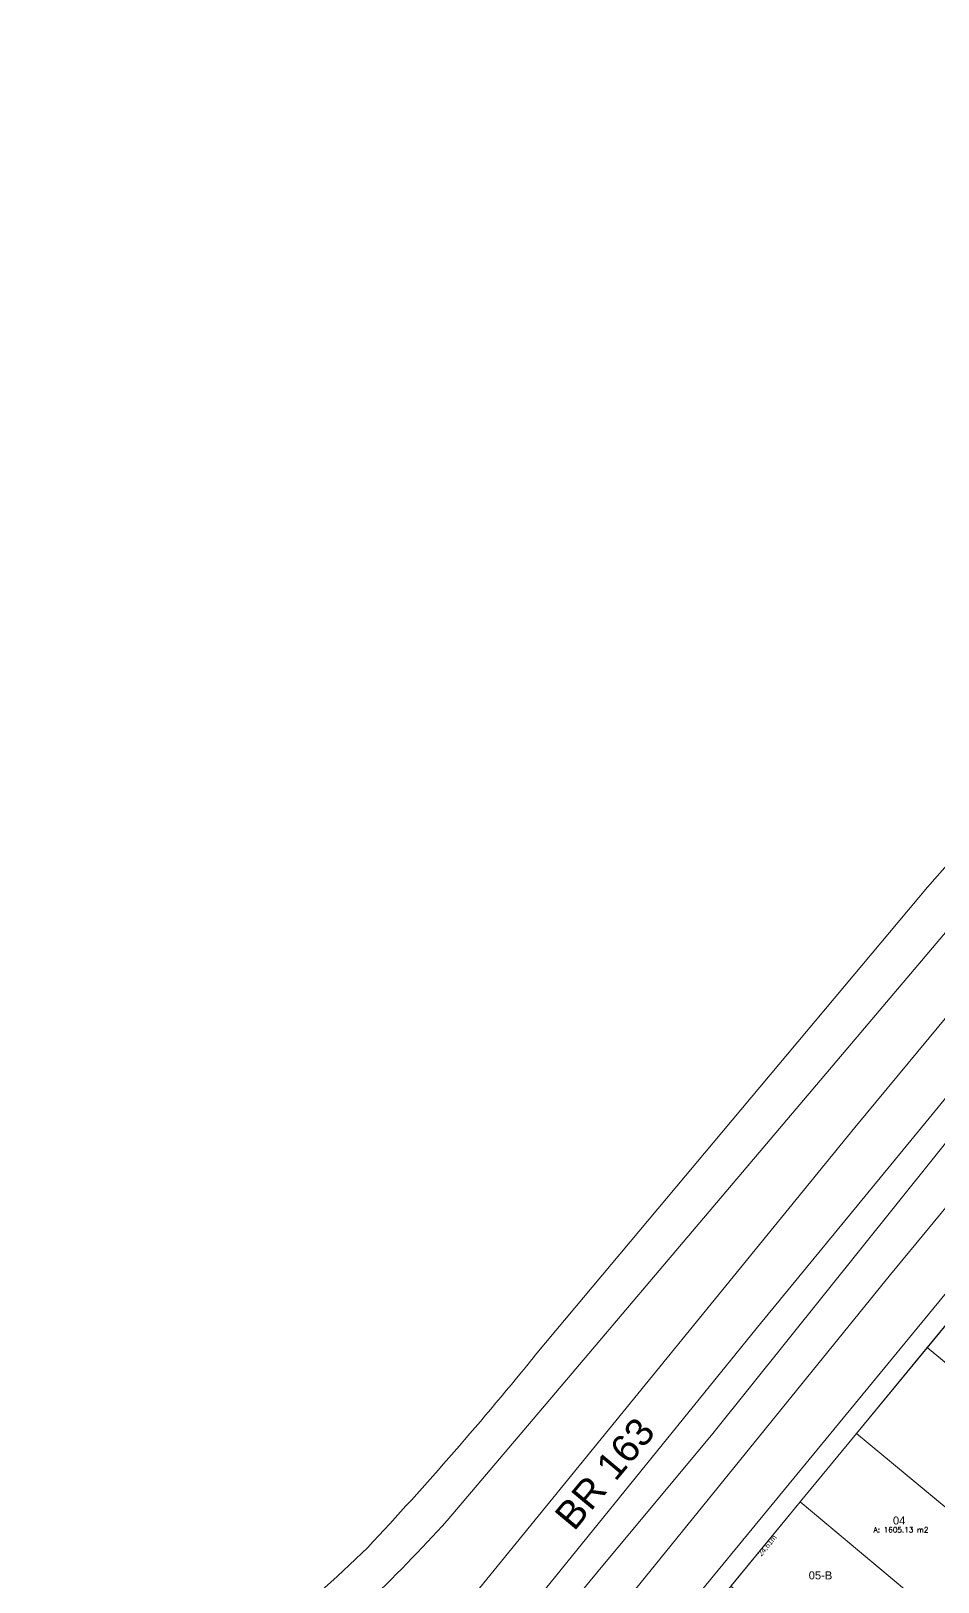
# Model space of a CAD drawing. Header units: metres. Extents: x 3808 to 8215, y 2374 to 6187.
# Drawn here: x 7225.1 to 7429.3, y 5148.4 to 5497.3 of the extents above; entities that cross this region are included whole.
import ezdxf
from ezdxf.enums import TextEntityAlignment as Align

# ---------------------------------------------------------------- set-up
doc = ezdxf.new("R2010")
doc.units = ezdxf.units.M
for name, color, linetype in [('0 - MEIO FIO 2', 251, 'Continuous'), ('ESPECARQ', 7, 'Continuous'), ('Lotes_Existentes', 7, 'Continuous'), ('nlote', 7, 'Continuous'), ('UNIDADE', 7, 'Continuous'), ('vista', 7, 'Continuous')]:
    doc.layers.add(name, color=color, linetype=linetype)
doc.layers.add('Lotes_Boundary', color=7, linetype='Continuous', lineweight=30)
doc.layers.add('MEIO_FIO', color=252, linetype='Continuous', lineweight=0)
doc.layers.get('UNIDADE').off()
doc.styles.add('Arial', font='arial.ttf')
doc.styles.add('pedro', font='arial.ttf', dxfattribs={"height": 3})
doc.styles.add('REGUA100', font='arial.ttf')
doc.styles.add('REGUA60', font='romans.shx', dxfattribs={"width": 1.4})
doc.dimstyles.new('Arqui_3D', dxfattribs={"dimtxt": 1.2, "dimasz": 2.5, "dimexe": 2, "dimexo": 3, "dimgap": 0.98, "dimtad": 1, "dimtoh": 1, "dimrnd": 0.005, "dimtxsty": 'Arial', "dimblk": 'NONE', "dimcen": 0, "dimdle": 4, "dimse1": 1, "dimse2": 1, "dimsd1": 1, "dimsd2": 1, "dimclrt": 256, "dimaunit": 1, "dimadec": 0, "dimazin": 0, "dimtfac": 1, "dimtmove": 2, "dimatfit": 2, "dimldrblk": 'NONE', "dimfxl": 1, "dimtolj": 1, "dimtzin": 0, "dimarcsym": 0})

# ---------------------------------------------------------------- blocks, each defined once
blk = doc.blocks.new('INDUNI1')
at = {"color": 0, "lineweight": 0, "style": 'REGUA100', "width": 1.4, "flags": 8}
for tag, p in [('NOME1', (0, 0)), ('NOME2', (0, -4.29))]:
    blk.add_attdef(tag, text='', height=2.5, dxfattribs=at).set_placement(p, align=Align.CENTER)
at = {"layer": 'ESPECARQ', "color": 3, "lineweight": 0, "style": 'REGUA60', "width": 1.4}
blk.add_attdef('AREA', text='', height=25, dxfattribs=at).set_placement((0, -7.81), align=Align.CENTER)
at = {"layer": 'ESPECARQ', "lineweight": 0, "style": 'REGUA60', "width": 1.4, "flags": 8}
for tag, p in [('REVPAR', (0, -12.81)), ('PISO', (0, -10.31)), ('PEDIR', (0, -15.31))]:
    blk.add_attdef(tag, text='', height=1.5, dxfattribs=at).set_placement(p, align=Align.CENTER)
blk = doc.blocks.new('*D9939')
at = {"layer": 'Defpoints', "color": 0, "ltscale": 100, "transparency": 16777216}
for p in [(7398.26, 5166.46), (7400.05, 5164.99), (7382.62, 5147.46)]:
    blk.add_point(p, dxfattribs=at)
at = {"layer": 'Lotes_Existentes', "lineweight": 5, "ltscale": 100, "transparency": 16777216, "insert": (7390.91, 5156.57), "char_height": 1.2, "attachment_point": 5, "rotation": 50.5323, "style": 'Arial'}
blk.add_mtext('\\A1;24,61m', dxfattribs=at)
blk = doc.blocks.new('_None')

msp = doc.modelspace()

# ---------------------------------------------------------------- linework, layer by layer
at = {"layer": '0 - MEIO FIO 2', "lineweight": 5}
for p, q in [((7405.621, 5264.701), (7445.019, 5311.174)), ((7426.876, 5304.733), (7433.471, 5312.261)), ((7427.279, 5252.74), (7474.43, 5310.942)), ((7410.561, 5250.653), (7457.224, 5307.12)), ((7338.979, 5199.895), (7426.876, 5304.733)), ((7418.574, 5217.616), (7488.791, 5302.866)), ((7340.189, 5187.519), (7405.621, 5264.701)), ((7378.582, 5181.878), (7442.182, 5261.21)), ((7388.64, 5205.746), (7427.279, 5252.74)), ((7311.18, 5128.853), (7410.561, 5250.653)), ((7359.854, 5145.223), (7418.574, 5217.616)), ((7333.109, 5137.297), (7388.64, 5205.746)), ((7318.779, 5162.254), (7340.189, 5187.519)), ((7352.377, 5150.421), (7378.582, 5181.878)), ((7319.947, 5111.492), (7352.377, 5150.421))]:
    msp.add_line(p, q, dxfattribs=at)
for centre, radius, start, end in [((6706.46, 5712.892), 814.399, 316.87855, 320.956615), ((6998.244, 5455.575), 434.488, 310.54746, 317.53843), ((6977.027, 5491.731), 466.33, 306.50472, 313.98768)]:
    msp.add_arc(centre, radius, start, end, dxfattribs=at)
at = {"layer": 'Lotes_Boundary', "lineweight": 5, "flags": 128}
for points in [[(7442.795, 5220.545), (7426.827, 5201.152), (7457.733, 5175.535), (7473.803, 5194.923)], [(7457.733, 5175.535), (7426.827, 5201.152), (7410.916, 5181.829), (7472.371, 5130.956), (7488.286, 5150.211)]]:
    msp.add_lwpolyline(points, close=True, dxfattribs=at)
at = {"layer": 'Lotes_Boundary', "lineweight": 5, "ltscale": 100, "flags": 128}
msp.add_lwpolyline([(7429.106, 5140.644), (7398.263, 5166.461), (7382.62, 5147.464), (7413.351, 5121.821)], close=True, dxfattribs=at)
at = {"layer": 'Lotes_Existentes', "linetype": 'Continuous', "lineweight": 5}
for p, q in [((7398.263, 5166.461), (7442.795, 5220.545)), ((7426.827, 5201.152), (7488.224, 5150.262)), ((7410.916, 5181.829), (7472.442, 5130.898)), ((7398.263, 5166.461), (7459.526, 5115.181))]:
    msp.add_line(p, q, dxfattribs=at)
at = {"layer": 'Lotes_Existentes', "lineweight": 5, "ltscale": 100}
msp.add_line((7398.263, 5166.461), (7366.978, 5128.466), dxfattribs=at)
at = {"layer": 'MEIO_FIO', "lineweight": 5}
msp.add_line((7225.079, 4962.93), (7876.427, 5755.285), dxfattribs=at)

# ---------------------------------------------------------------- block references
at = {"layer": 'UNIDADE', "lineweight": 5}
ref = msp.add_blockref('INDUNI1', (7420.93, 5165.844), dxfattribs=dict(at, xscale=0.8, yscale=0.8, zscale=0.5))
ref.add_attrib('AREA', 'A: 1605.13 m2', dxfattribs={"layer": 'ESPECARQ', "lineweight": 0, "height": 1.2, "style": 'REGUA60'}).set_placement((7420.93, 5159.594), align=Align.CENTER)

# ---------------------------------------------------------------- texts
at = {"layer": 'nlote', "lineweight": 5, "style": 'Arial'}
for s, p in [('04', (7419.113, 5161.375)), ('05-B', (7400.149, 5149.03))]:
    msp.add_text(s, height=1.8, dxfattribs=at).set_placement(p)
at = {"layer": 'vista', "lineweight": 5, "style": 'pedro'}
msp.add_text('BR 163', height=6.24, rotation=50.23736, dxfattribs=at).set_placement((7342.532, 5163.679), align=Align.TOP_LEFT)

# ---------------------------------------------------------------- dimensions: what is measured, and where the dimension line sits
at = {"layer": 'Lotes_Existentes', "lineweight": 5, "ltscale": 100}
dim = msp.add_aligned_dim(p1=(7382.62, 5147.464), p2=(7398.263, 5166.461), distance=-2.31, dimstyle='Arqui_3D', override={"dimscale": 0, "dimpost": 'm', "dimtix": 0, "dimtofl": 1, "dimtmove": 2, "dimatfit": 2}, dxfattribs=at)
dim.commit()
dim.dimension.update_dxf_attribs({"geometry": '*D9939', "text_midpoint": (7390.912, 5156.575)})

doc.saveas('drawing.dxf')
